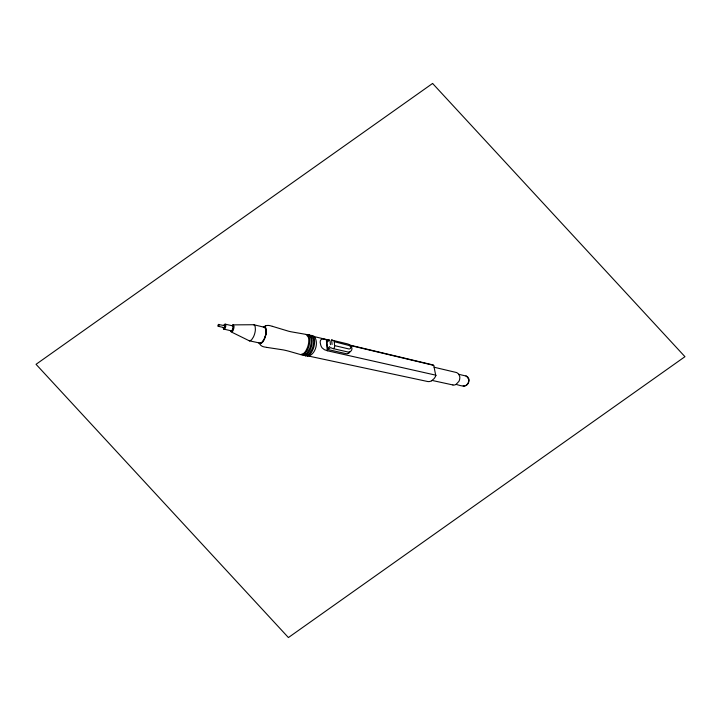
<?xml version="1.0" encoding="UTF-8"?>
<svg xmlns="http://www.w3.org/2000/svg" width="721" height="721" viewBox="0 0 721 721"><rect width="100%" height="100%" fill="white"/><g stroke="black" fill="none" stroke-linecap="round" stroke-linejoin="round"><path stroke-width="1.08" d="M224.267 325.306L224.79 326.225A6.435 5.651 3.9 0 1 224.447 327.361L223.889 328.073L223.582 327.505M332.291 340.114A5.624 4.939 3.9 0 0 333.58 340.546L347.369 343.854A5.732 5.029 3.9 0 1 348.991 344.503L349.469 344.8A6.318 5.552 3.9 0 1 351.92 348.306A4.641 4.074 3.9 0 1 351.722 349.802A4.083 3.578 3.9 0 1 350.514 351.433L349.334 351.947A3.902 3.425 3.9 0 1 347.423 351.884L333.535 348.712A8.183 7.183 3.9 0 1 331.453 347.991L330.696 347.585L327.938 349.27A1.685 1.478 3.9 0 1 327.568 348.919L326.802 341.97L329.272 339.78M223.348 327.649L223.744 328.605L224.619 327.46A9.139 8.021 3.9 0 0 224.97 326.289L224.943 324.801L224.285 324.829A4.02 3.533 3.9 0 0 224.006 325.288L223.898 325.477M266.058 333.435L266.031 329.362L264.895 327.352M265.842 334.688L266.184 330.993M265.833 334.499L264.904 337.779M265.815 334.796L265.562 335.851M265.535 335.959L265.22 337.004M435.781 375.65L433.736 365.376A4.272 3.749 3.9 0 0 432.321 364.772L349.874 345.098M264.922 337.843L262.687 341.862L260.506 343.259M264.598 338.654L263.309 341.123A10.563 9.274 3.9 0 1 262.156 342.592M232.811 330.903L231.45 332.03L249.214 340.763A0.991 0.865 3.9 0 0 249.673 340.88L260.416 343.178L262.273 342.015L263.94 339.564A24.631 21.63 3.9 0 0 265.932 332.426L265.77 329.191L264.724 327.37L254.008 324.783A0.982 0.865 3.9 0 0 253.576 324.729L233.334 324.874L234.019 326.153A11.383 9.995 3.9 0 1 232.757 330.885M224.691 328.902L225.177 328.082A9.923 8.715 3.9 0 0 225.727 326.343A7.724 6.777 3.9 0 0 225.835 325.586L225.421 324.198L232.802 325.883L233.108 327.361A8.445 7.417 3.9 0 1 232.468 329.713L231.45 330.894L223.726 329.073M232.117 325.694C233.523 324.279 233.64 327.406 233.18 328.208A13.645 11.978 3.9 0 1 232.703 329.713L231.549 331.426L230.738 330.732M218.427 326.234L218.589 326.027A3.326 2.92 3.9 0 0 218.941 324.603L224.844 325.694M303.658 353.416L300.819 354.588A2.136 1.875 3.9 0 1 300.342 354.507L288.76 351.199A78.066 68.54 3.9 0 0 283.137 349.883L266.617 347.36M326.793 342.142L329.091 340.24M261.714 342.971L260.389 343.629L259.236 343.322M327.379 348.459L329.704 346.576M333.535 348.712L334.346 347.576A6.327 5.552 3.9 0 0 334.634 346.675L334.292 341.691A2.442 2.145 3.9 0 0 334.174 341.177L333.58 340.555M347.693 353.542L350.496 351.433M431.546 380.85L434.141 378.561A13.537 11.887 3.9 0 0 435.781 375.65M218.706 324.333L218.625 324.684A2.722 2.388 3.9 0 1 218.364 325.757M455.987 384.482L458.898 381.382A11.139 9.779 3.9 0 0 459.61 379.444L459.818 377.939A8.715 7.652 3.9 0 0 459.701 376.479L458.646 374.001L456.744 372.586L434.159 367.25M456.141 384.401C459.475 385.185 465.649 388.105 467.857 383.464A8.634 7.58 3.9 0 0 468.614 381.553L468.749 380.751A6.886 6.047 3.9 0 0 468.677 379.183L466.64 376.236A3.389 2.974 3.9 0 0 465.928 375.992L458.907 374.352M327.244 349.397L345.738 353.596A3.902 3.425 3.9 0 0 347.639 353.65L348.802 353.128A2.83 2.487 3.9 0 0 349.595 352.109M465.766 385.645C469.641 384.095 470.443 377.218 465.928 375.992M263.3 326.901L265.04 326.135A19.07 16.745 3.9 0 1 265.463 325.973L265.707 325.883M224.862 324.261L225.385 324.189M304.983 355.714L305.064 355.732A2.271 2.001 3.9 0 0 305.551 355.804L309.3 353.822L312.049 349.189A30.264 26.569 3.9 0 0 312.905 346.747L313.581 343.502A20.549 18.043 3.9 0 0 313.473 339.366L312.581 336.797L311.111 335.445A2.271 1.992 3.9 0 0 310.643 335.301L309.21 335.004A2.262 1.983 3.9 0 0 308.75 334.959A2.1 1.848 3.9 0 0 308.246 334.814A2.325 2.046 3.9 0 0 307.497 334.787A2.226 1.956 3.9 0 0 306.335 334.508A1.983 1.739 3.9 0 0 305.839 334.364L291.077 331.786A68.892 60.483 3.9 0 1 288.247 331.119L272.349 326.316M302.703 355.138A2.208 1.938 3.9 0 0 303.18 355.219L306.921 353.236L309.651 348.603A30.57 26.839 3.9 0 0 310.499 346.161L311.166 342.917A18.692 16.412 3.9 0 0 310.949 338.203L310.048 336.076L308.714 334.959M224.123 329.254L224.294 329.227A1.217 1.072 3.9 0 0 224.673 328.893M301.414 354.795C304.568 355.147 307.146 351.1 308.173 348.288A29.687 26.064 3.9 0 0 309.228 345.053C309.904 341.745 310.571 337.095 307.488 334.787M303.18 355.219A2.298 2.01 3.9 0 0 303.649 355.381C307.254 355.768 309.363 351.668 310.598 348.892A29.074 25.523 3.9 0 0 311.652 345.656C312.346 342.268 313.112 336.662 309.21 335.004M266.41 347.324L264.409 346.963A17.16 15.069 3.9 0 1 264.048 346.891L263.895 346.855A6.408 5.633 3.9 0 1 260.714 345.233L258.929 343.007M307.461 356.282C315.474 355.345 319.277 341.736 313.887 336.175A2.83 2.487 3.9 0 0 313.04 335.833L311.607 335.508A2.334 2.046 3.9 0 0 311.111 335.445M305.551 355.804A2.28 2.01 3.9 0 0 306.019 355.958C309.624 356.3 311.742 352.263 312.977 349.478A28.858 25.343 3.9 0 0 314.05 346.242C314.753 342.817 315.501 337.212 311.598 335.508M309.075 356.156L427.715 381.526A5.038 4.425 3.9 0 0 431.5 380.796M432.167 380.454L452.941 384.96M435.944 375.208L327.37 350.757L326.352 339.789C322.332 338.113 318.826 338.879 320.638 344.692A10.518 9.229 3.9 0 0 322.152 347.919L324.378 349.676L327.307 350.739M218.265 326.307L224.303 327.667M334.697 345.638L348.784 348.937A1.595 1.406 3.9 0 0 350.721 347.846A1.532 1.343 3.9 0 0 350.685 347.297L350.127 346.305A4.677 4.101 3.9 0 0 349.388 345.584L334.292 341.691M326.352 339.789L328.605 340.33M350.325 345.503L433.736 365.376M326.478 341.114L327.397 341.33M314.401 336.635L328.893 340.096M272.196 326.271L270.231 325.73A16.853 14.79 3.9 0 0 269.87 325.64L269.717 325.604A6.777 5.948 3.9 0 0 265.67 325.82M306.308 334.508L308.399 337.32A15.087 13.248 3.9 0 1 308.786 340.321L308.732 341.997A21.369 18.755 3.9 0 1 308.696 342.394L308.462 343.908A28.804 25.289 3.9 0 1 307.407 347.612L306.01 350.514A13.573 11.915 3.9 0 1 303.757 353.38M331.435 339.654L332.201 340.06M265.211 327.199L265.076 327.073A1.424 1.253 3.9 0 0 263.571 326.793M218.184 326.252L218.003 325.973A2.397 2.1 3.9 0 1 218.355 324.585M331.678 340.564L332.075 344.53M330.047 340.736L330.434 344.701M465.667 385.537A3.38 2.965 3.9 0 1 463.179 385.969M231.162 331.849A1.136 0.991 3.9 0 1 230.963 331.615A2.478 2.181 3.9 0 1 230.702 330.867M232.198 325.522A2.334 2.046 3.9 0 1 232.739 325.027M232.892 324.964A1.208 1.054 3.9 0 1 233.216 324.883M253.576 324.729A1.604 1.406 3.9 0 1 254.008 324.783L255.18 326.469L255.387 329.794A25.92 22.757 3.9 0 1 253.395 337.049L251.521 339.915L249.673 340.88A1.658 1.451 3.9 0 1 249.295 340.799M224.006 325.288A2.857 2.505 3.9 0 1 224.736 324.27M223.483 328.875A2.911 2.551 3.9 0 1 223.348 327.731M455.96 384.446A4.092 3.596 3.9 0 1 452.932 384.996M301.279 354.759A2.235 1.965 3.9 0 1 300.819 354.588M265.391 327.136A8.219 7.219 3.9 0 1 266.049 330.948M348.721 352.767A2.956 2.596 3.9 0 1 348.324 353.416M432.591 83.447L36.05 364.312L288.409 637.553L684.95 356.688L432.591 83.447"/></g></svg>
